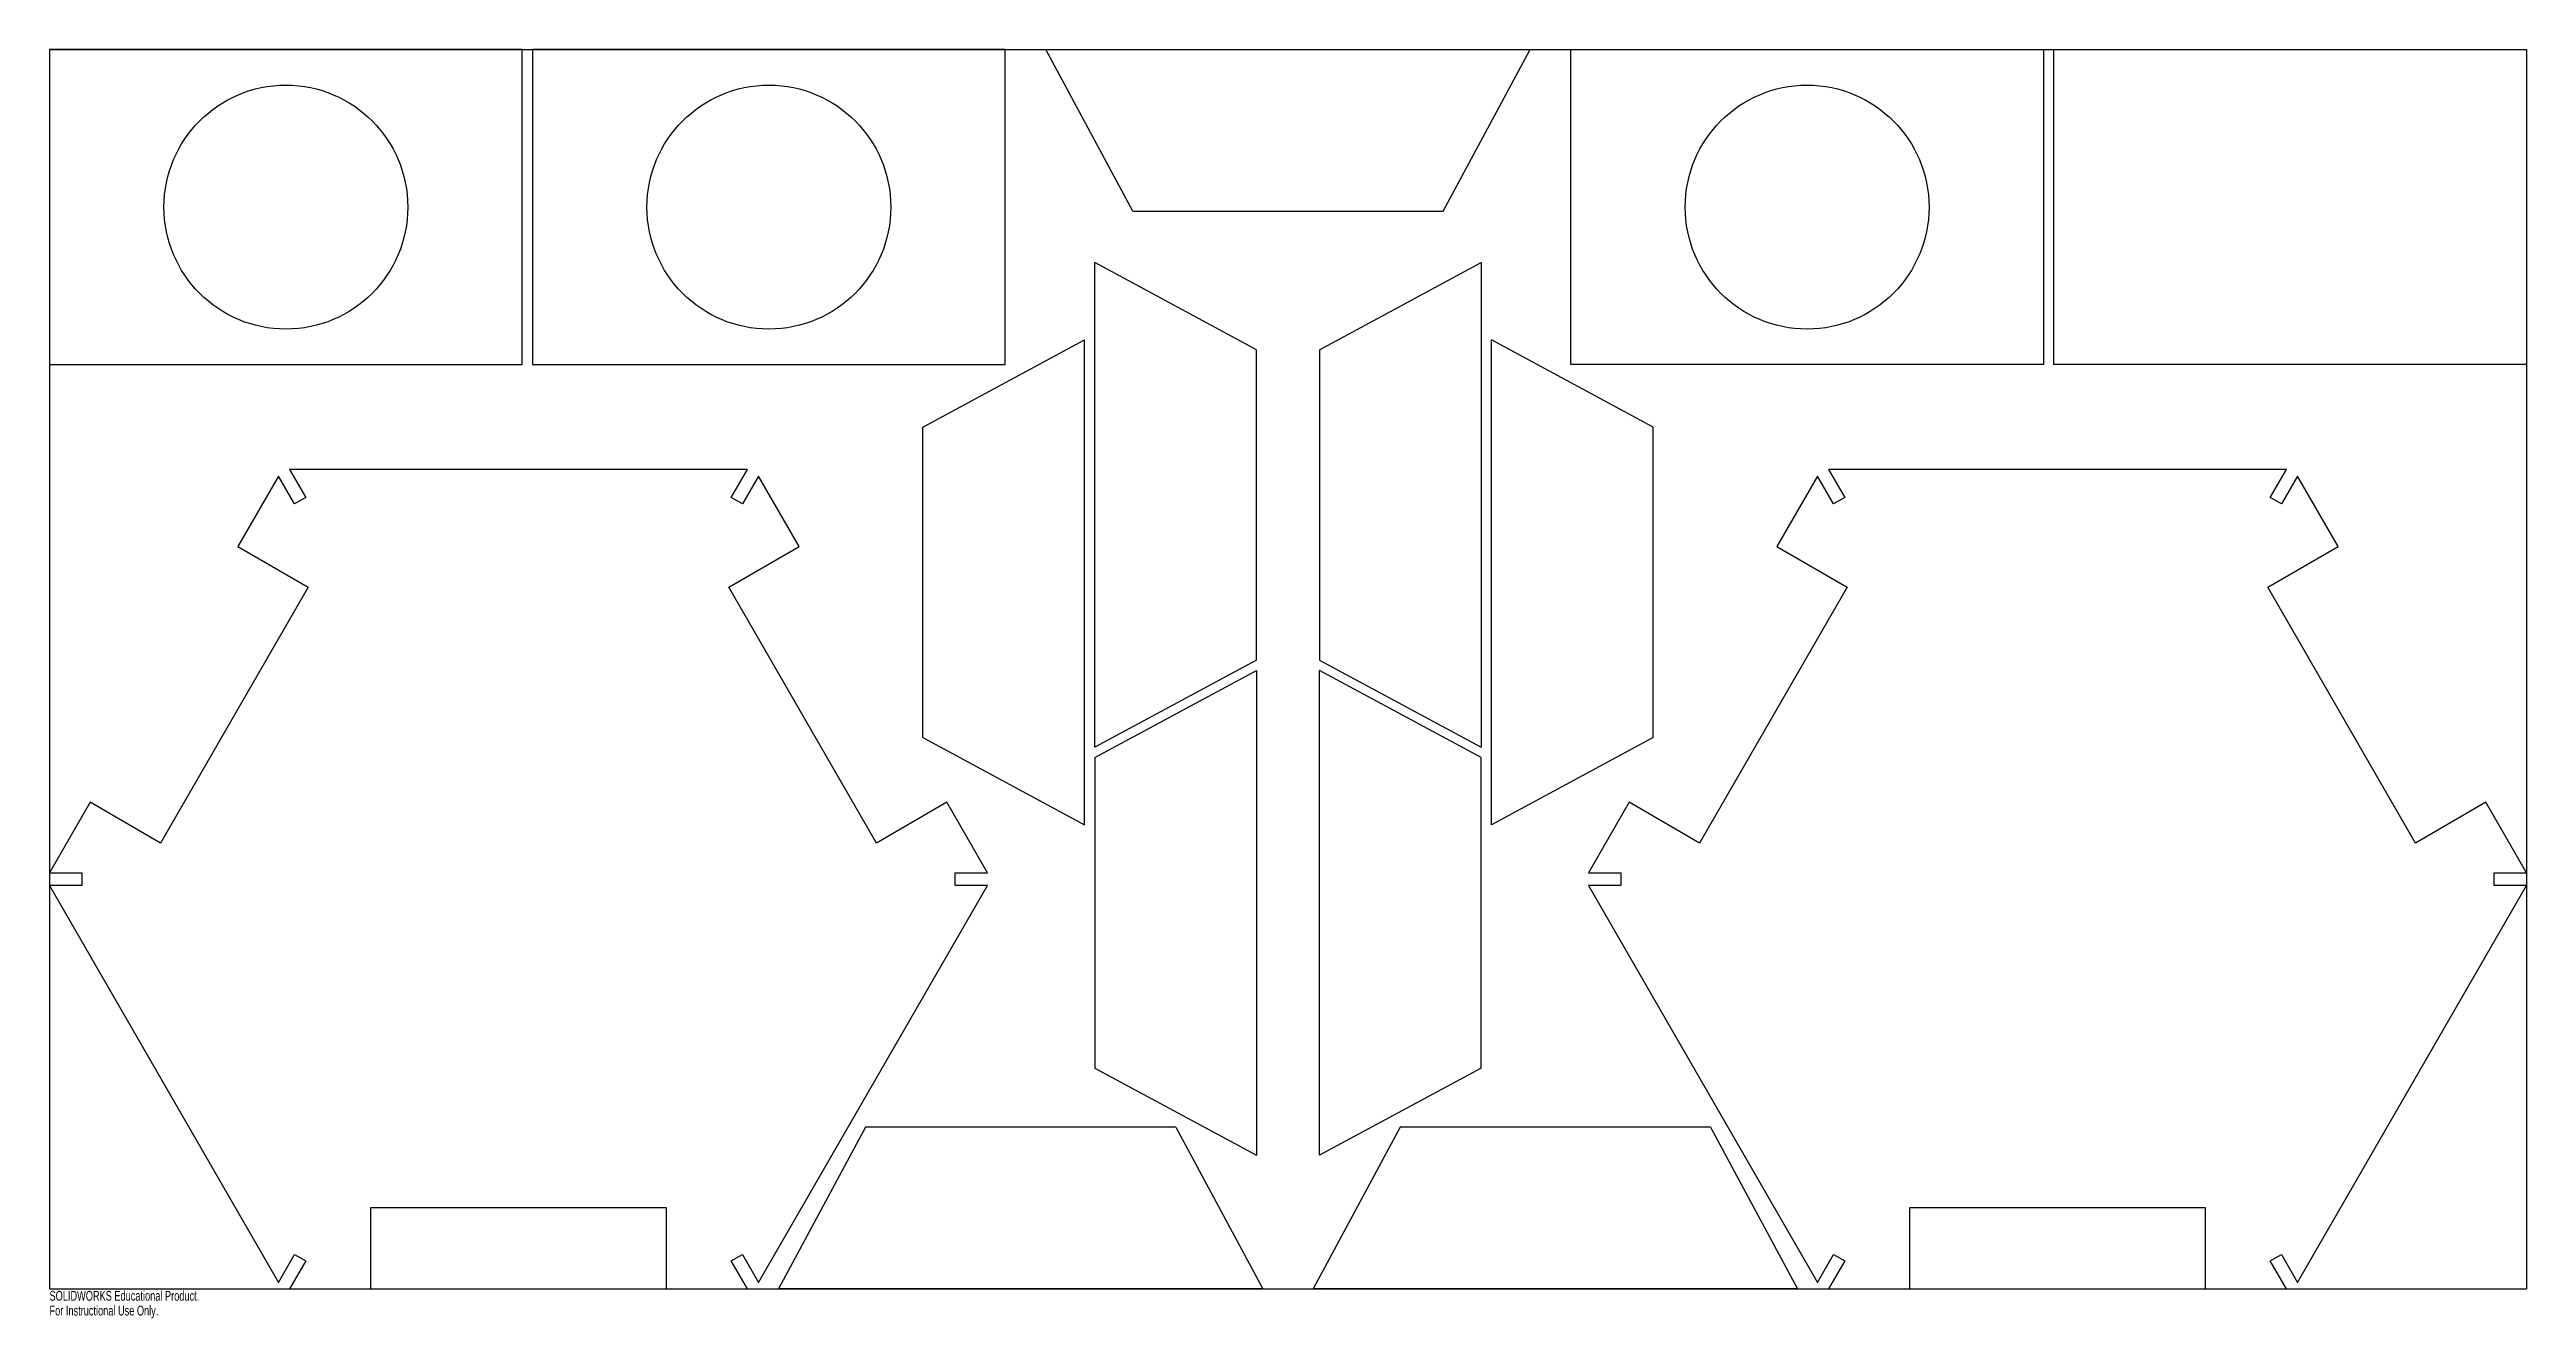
# Model space of a CAD drawing. Header units: inches. Extents: x -9.1 to 38.9, y -8.5 to 16.1.
import ezdxf

# ---------------------------------------------------------------- set-up
doc = ezdxf.new("R2010")
doc.units = ezdxf.units.IN
doc.header["$MEASUREMENT"] = 0
doc.styles.add('SLDTEXTSTYLE0', font='TXT', dxfattribs={"width": 0.7})

msp = doc.modelspace()

# ---------------------------------------------------------------- linework, layer by layer
at = {"color": 7, "linetype": 'Continuous'}
for p, q in [((-9.088, 16.067), (38.912, 16.067)), ((-9.088, 16.067), (-9.088, -7.933)), ((38.912, 16.067), (38.912, -7.933)), ((-9.088, -7.933), (38.912, -7.933))]:
    msp.add_line(p, q, dxfattribs=at)
at = {"color": 7, "linetype": 'Continuous', "lineweight": 25}
for p, q in [((0.072, 16.067), (-9.088, 16.067)), ((-9.088, 16.067), (-9.088, 9.965)), ((0.072, 9.965), (0.072, 16.067)), ((9.432, 16.067), (0.272, 16.067)), ((0.272, 16.067), (0.272, 9.965)), ((9.432, 9.965), (9.432, 16.067)), ((10.218, 16.067), (19.606, 16.067)), ((11.906, 12.936), (10.218, 16.067)), ((17.918, 12.936), (19.606, 16.067)), ((20.392, 16.067), (29.552, 16.067)), ((20.392, 9.965), (20.392, 16.067)), ((29.552, 16.067), (29.552, 9.965)), ((29.752, 16.067), (38.912, 16.067)), ((29.752, 9.965), (29.752, 16.067)), ((38.912, 16.067), (38.912, 9.965)), ((11.906, 12.936), (17.918, 12.936)), ((11.17, 2.555), (11.17, 11.943)), ((14.302, 10.255), (11.17, 11.943)), ((15.522, 10.255), (18.654, 11.943)), ((18.654, 11.943), (18.654, 2.555)), ((7.838, 8.755), (10.97, 10.443)), ((10.97, 1.055), (10.97, 10.443)), ((14.302, 4.243), (14.302, 10.255)), ((15.522, 10.255), (15.522, 4.243)), ((21.986, 8.755), (18.854, 10.443)), ((18.854, 1.055), (18.854, 10.443)), ((-9.088, 9.965), (0.072, 9.965)), ((0.272, 9.965), (9.432, 9.965)), ((29.552, 9.965), (20.392, 9.965)), ((38.912, 9.965), (29.752, 9.965)), ((7.838, 2.743), (7.838, 8.755)), ((21.986, 2.743), (21.986, 8.755)), ((-4.652, 7.808), (-5.44, 6.444)), ((-4.341, 7.268), (-4.652, 7.808)), ((4.436, 7.933), (-4.436, 7.933)), ((-4.436, 7.933), (-4.124, 7.393)), ((4.124, 7.393), (4.436, 7.933)), ((4.652, 7.808), (4.341, 7.268)), ((5.44, 6.444), (4.652, 7.808)), ((25.172, 7.808), (24.384, 6.444)), ((25.484, 7.268), (25.172, 7.808)), ((34.26, 7.933), (25.388, 7.933)), ((25.388, 7.933), (25.7, 7.393)), ((33.948, 7.393), (34.26, 7.933)), ((34.476, 7.808), (34.165, 7.268)), ((35.264, 6.444), (34.476, 7.808)), ((-4.124, 7.393), (-4.341, 7.268)), ((4.341, 7.268), (4.124, 7.393)), ((25.7, 7.393), (25.484, 7.268)), ((34.165, 7.268), (33.948, 7.393)), ((-5.44, 6.444), (-4.076, 5.657)), ((4.076, 5.657), (5.44, 6.444)), ((24.384, 6.444), (25.748, 5.657)), ((33.9, 5.657), (35.264, 6.444)), ((-4.076, 5.657), (-6.937, 0.701)), ((6.937, 0.701), (4.076, 5.657)), ((25.748, 5.657), (22.887, 0.701)), ((36.761, 0.701), (33.9, 5.657)), ((14.302, 4.243), (11.17, 2.555)), ((11.17, 2.355), (14.302, 4.043)), ((14.302, 4.043), (14.302, -5.345)), ((15.522, 4.243), (18.654, 2.555)), ((15.522, -5.345), (15.522, 4.043)), ((18.654, 2.355), (15.522, 4.043)), ((7.838, 2.743), (10.97, 1.055)), ((21.986, 2.743), (18.854, 1.055)), ((11.17, 2.355), (11.17, -3.657)), ((18.654, -3.657), (18.654, 2.355)), ((-8.301, 1.489), (-9.088, 0.125)), ((-6.937, 0.701), (-8.301, 1.489)), ((8.301, 1.489), (6.937, 0.701)), ((9.088, 0.125), (8.301, 1.489)), ((21.523, 1.489), (20.736, 0.125)), ((22.887, 0.701), (21.523, 1.489)), ((38.125, 1.489), (36.761, 0.701)), ((38.912, 0.125), (38.125, 1.489)), ((-9.088, 0.125), (-8.465, 0.125)), ((-8.465, 0.125), (-8.465, -0.125)), ((8.465, 0.125), (9.088, 0.125)), ((8.465, -0.125), (8.465, 0.125)), ((20.736, 0.125), (21.359, 0.125)), ((21.359, 0.125), (21.359, -0.125)), ((38.289, 0.125), (38.912, 0.125)), ((38.289, -0.125), (38.289, 0.125)), ((-9.088, -0.125), (-4.652, -7.808)), ((-8.465, -0.125), (-9.088, -0.125)), ((4.652, -7.808), (9.088, -0.125)), ((9.088, -0.125), (8.465, -0.125)), ((20.736, -0.125), (25.172, -7.808)), ((21.359, -0.125), (20.736, -0.125)), ((34.476, -7.808), (38.912, -0.125)), ((38.912, -0.125), (38.289, -0.125)), ((11.17, -3.657), (14.302, -5.345)), ((18.654, -3.657), (15.522, -5.345)), ((6.724, -4.801), (5.036, -7.933)), ((12.736, -4.801), (6.724, -4.801)), ((12.736, -4.801), (14.424, -7.933)), ((17.088, -4.801), (15.4, -7.933)), ((23.1, -4.801), (17.088, -4.801)), ((23.1, -4.801), (24.788, -7.933)), ((-2.861, -6.358), (2.861, -6.358)), ((-2.861, -7.933), (-2.861, -6.358)), ((2.861, -6.358), (2.861, -7.933)), ((26.963, -7.933), (26.963, -6.358)), ((26.963, -6.358), (32.685, -6.358)), ((32.685, -6.358), (32.685, -7.933)), ((-4.652, -7.808), (-4.341, -7.268)), ((-4.124, -7.393), (-4.436, -7.933)), ((-4.341, -7.268), (-4.124, -7.393)), ((4.124, -7.393), (4.341, -7.268)), ((4.436, -7.933), (4.124, -7.393)), ((4.341, -7.268), (4.652, -7.808)), ((25.172, -7.808), (25.484, -7.268)), ((25.7, -7.393), (25.388, -7.933)), ((25.484, -7.268), (25.7, -7.393)), ((33.948, -7.393), (34.165, -7.268)), ((34.26, -7.933), (33.948, -7.393)), ((34.165, -7.268), (34.476, -7.808)), ((-4.436, -7.933), (-2.861, -7.933)), ((2.861, -7.933), (4.436, -7.933)), ((14.424, -7.933), (5.036, -7.933)), ((24.788, -7.933), (15.4, -7.933)), ((25.388, -7.933), (26.963, -7.933)), ((32.685, -7.933), (34.26, -7.933))]:
    msp.add_line(p, q, dxfattribs=at)
for centre in [(-4.508, 13.016), (4.852, 13.016), (24.972, 13.016)]:
    msp.add_circle(centre, 2.362, dxfattribs=at)

# ---------------------------------------------------------------- texts
at = {"color": 7, "linetype": 'Continuous', "char_height": 0.1903, "attachment_point": 1, "style": 'SLDTEXTSTYLE0'}
for s, insert in [('SOLIDWORKS Educational Product.', (-9.088, -7.973)), ('For Instructional Use Only.', (-9.088, -8.259))]:
    msp.add_mtext(s, dxfattribs=dict(at, insert=insert))

doc.saveas('drawing.dxf')
